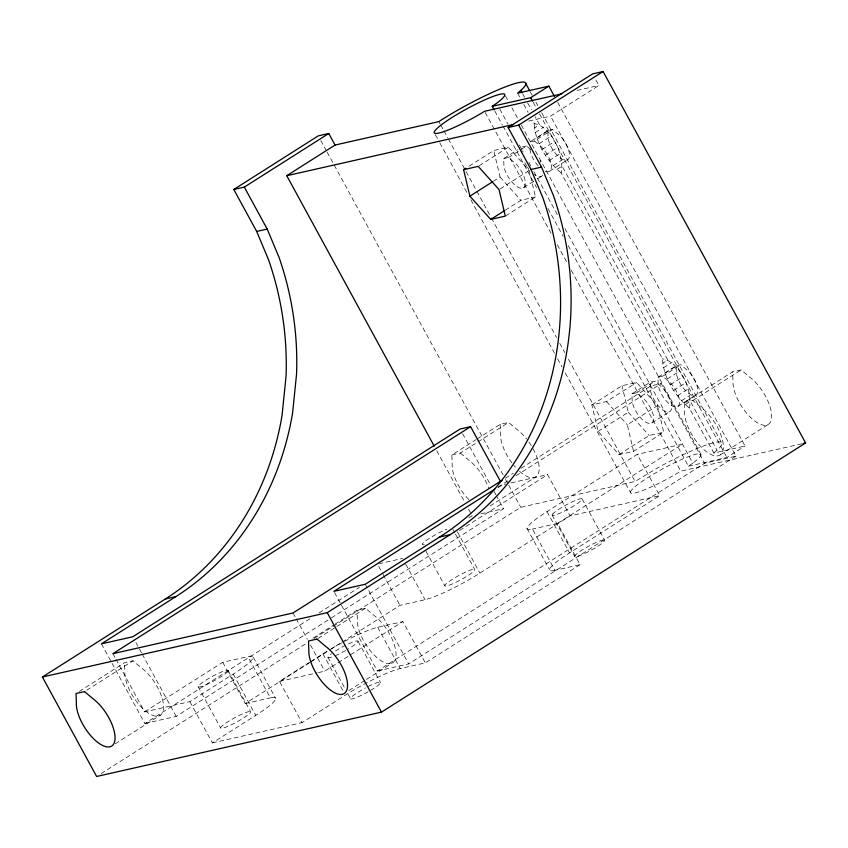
<?xml version="1.0" encoding="UTF-8"?>
<svg xmlns="http://www.w3.org/2000/svg" width="848" height="848" viewBox="0 0 848 848"><rect width="100%" height="100%" fill="white"/><g stroke="black" fill="none" stroke-linecap="round" stroke-linejoin="round"><path stroke-width="0.64" stroke-dasharray="4.24 3.18" d="M557.708 102.396L745.053 446.006L713.868 453.044L689.392 408.153C674.955 395.857 663.486 378.091 662.468 358.778L561.132 172.928C564.683 156.106 552.366 126.84 534.219 123.554L532.374 120.183M689.392 408.153C692.943 391.341 680.615 362.064 662.468 358.778M713.868 453.044L718.659 448.751A63.971 8.787 -28.6 0 0 655.843 468.923L635.078 481.463L567.354 357.262M568.213 245.644L688.47 466.199L692.816 463.114L563.708 226.299M469.198 166.113L493.769 150.52L508.344 147.223L529.194 170.459L535.47 196.98L505.313 216.113M528.707 121.063L550.585 116.112L598.889 85.468L595.731 79.691M561.132 172.928C547.575 161.597 537.42 145.517 534.452 127.984L539.551 124.751L535.183 116.727M479.311 165.657L508.344 147.223M535.247 132.511L543.738 127.115M503.701 158.576L508.408 157.505L513.294 161.618A16.61 7.155 57.6 0 1 525.357 182.458A16.61 7.155 57.6 0 1 514.694 184.864A16.61 7.155 57.6 0 1 503.871 163.749L503.701 158.576L517.577 149.767M547.84 130.56L529.682 142.082L534.399 141.012L552.546 129.5L557.433 133.602A16.61 7.155 57.6 0 1 569.496 154.442A16.61 7.155 57.6 0 1 558.832 156.848A16.61 7.155 57.6 0 1 548.009 135.733L547.84 130.56L552.546 129.5M536.858 138.001L547.479 131.26M508.408 157.505L520.153 150.054M521.223 149.375L526.555 145.994L531.442 150.107M539.127 143.736L551.062 136.157M541.999 149.524L554.369 141.669M493.335 181.292L500.044 177.041L493.769 150.52M545.381 155.195L557.316 147.626M500.161 188.881L529.194 170.459M549.165 160.59L559.797 153.838M553.246 165.519L561.736 160.134M523.651 187.684L533.254 181.589M537.526 178.875L541.798 176.172M549.631 171.19L567.778 159.678M557.009 169.367L562.118 166.134L667.8 359.976L662.701 363.22M505.26 210.187L520.895 200.266L535.47 196.98M79.341 691.406L124.55 662.723L133.03 660.804L141.828 668.203A29.892 12.89 57.6 0 1 163.537 705.706A29.892 12.89 57.6 0 1 144.34 710.041A29.892 12.89 57.6 0 1 124.868 672.029L124.55 662.723M468.849 499.652A29.892 12.89 57.6 0 1 452.185 464.301L451.867 454.984L476.025 439.656M477.117 438.967L500.172 424.329L508.652 422.421L517.45 429.819A29.892 12.89 57.6 0 1 526.597 438.946M86.729 690.198L133.03 660.804M451.867 454.984L460.358 453.065L476.82 442.624M477.912 441.925L508.652 422.421M591.872 404.888L622.019 385.745L636.594 382.459L657.444 405.683L663.719 432.204L633.573 451.337L618.987 454.634L598.137 431.409L591.872 404.888L606.447 401.592L636.594 382.459M663.496 367.735L671.987 362.34M631.951 393.801L636.657 392.741L641.544 396.853A16.61 7.155 57.6 0 1 653.607 417.682A16.61 7.155 57.6 0 1 642.943 420.099A16.61 7.155 57.6 0 1 632.12 398.973L631.951 393.801L650.098 382.289L654.804 381.218L659.691 385.331A16.61 7.155 57.6 0 1 671.754 406.171A16.61 7.155 57.6 0 1 661.09 408.577A16.61 7.155 57.6 0 1 650.268 387.462L650.098 382.289M657.942 377.307L662.648 376.247L667.535 380.36A16.61 7.155 57.6 0 1 679.598 401.189A16.61 7.155 57.6 0 1 668.934 403.595A16.61 7.155 57.6 0 1 658.112 382.48L657.942 377.307L676.089 365.795L680.796 364.725L685.682 368.838A16.61 7.155 57.6 0 1 697.745 389.677A16.61 7.155 57.6 0 1 687.081 392.083A16.61 7.155 57.6 0 1 676.259 370.968L676.089 365.795M665.108 373.226L675.729 366.484M636.657 392.741L654.804 381.218M662.648 376.247L680.796 364.725M505.408 478.198L513.231 473.226M521.054 468.266L650.713 385.967L661.228 383.593L704.656 463.241L735.99 456.171L550.585 116.112M667.376 378.961L679.312 371.392M498.126 487.112L508.185 480.731M516.008 475.77L661.228 383.593M144.637 711.854L222.727 662.299L247.86 656.617A45.559 6.265 -28.6 0 1 252.662 658.854L250.86 661.005A45.559 6.265 -28.6 0 1 233.253 674.096L189.878 701.635L144.637 711.854L116.017 659.373M497.861 487.674L502.323 484.844L506.086 483.996M670.249 384.748L682.619 376.904M598.137 431.409L628.294 412.266L622.019 385.745M101.431 643.844L144.86 723.492L311.311 617.853M319.124 612.892L359.34 587.367M468.817 517.884L472.177 515.764L467.746 507.634M115.254 743.813L160.463 715.118M489.974 505.991L536.074 476.735M673.63 390.43L685.566 382.851M459.627 530.435L547.564 474.626L570.057 515.891L659.702 495.645L637.198 454.38L547.034 511.598A45.559 6.265 -28.6 0 0 529.438 524.7L527.636 526.852A45.559 6.265 -28.6 0 0 532.438 529.088L554.942 570.354L580.074 564.673L557.571 523.407L532.438 529.088M633.573 451.337L627.297 424.816L657.444 405.683M677.414 395.815L688.046 389.073M144.86 723.492L176.183 716.412L330.349 618.574M331.473 617.863L503.511 508.683L496.578 495.985M681.495 400.754L689.996 395.359M651.9 422.919L670.047 411.397M677.891 406.425L696.038 394.903M312.933 638.194L333.879 624.902M334.981 624.202L357.04 610.21L365.52 608.292L374.318 615.69A29.892 12.89 57.6 0 1 396.016 653.193A29.892 12.89 57.6 0 1 376.819 657.529A29.892 12.89 57.6 0 1 357.347 619.517L357.04 610.21M684.357 402.471L692.837 400.553L701.635 407.952A29.892 12.89 57.6 0 1 723.333 445.465A29.892 12.89 57.6 0 1 704.137 449.8A29.892 12.89 57.6 0 1 684.665 411.789L684.357 402.471L732.651 371.816L741.131 369.908L749.929 377.296A29.892 12.89 57.6 0 1 771.627 414.81A29.892 12.89 57.6 0 1 752.441 419.145A29.892 12.89 57.6 0 1 732.969 381.134L732.651 371.816M101.092 773.63L307.58 642.583M314.269 638.332L520.757 507.295L635.406 481.388M685.269 404.602L690.367 401.358L717.016 450.246M318.106 638.385L335.744 627.181M336.847 626.481L365.52 608.292M692.837 400.553L741.131 369.908M618.987 454.634L649.144 435.501L663.719 432.204M580.074 564.673L425.346 662.871L400.214 668.553A45.559 6.265 -28.6 0 0 345.401 695.116L302.015 722.655L279.511 681.389L309.552 662.32M310.665 661.62L322.897 653.85A45.559 6.265 -28.6 0 1 328.144 650.607M222.727 662.299L245.22 703.564L309.785 662.585M310.898 661.885L328.706 650.575M329.819 649.875L340.949 642.805M342.062 642.095L399.949 605.366L425.081 599.684A45.559 6.265 -28.6 0 0 479.894 573.121L570.057 515.891M318.466 672.581L324.752 671.171L402.842 621.605L425.346 662.871M557.571 523.407L682.439 444.161L637.198 454.38M189.878 701.635L212.371 742.901L255.757 715.373A45.559 6.265 -28.6 0 0 270.353 697.883L247.86 656.617M341.468 605.186L377.339 670.98L704.656 463.241M348.835 690.601L365.371 680.096M366.474 679.396L392.942 662.606M720.259 454.878L768.553 424.223M554.942 570.354A45.559 6.265 -28.6 0 1 569.538 552.864L659.702 495.645M688.47 466.199L726.895 457.517L745.053 446.006M377.339 670.98L408.672 663.899L735.99 456.171M801.742 443.822L680.774 471.149L677.849 472.94A40.142 5.523 -28.6 0 1 630.361 492.328L564.545 371.594M577.053 90.397L598.889 85.468M526.555 145.994L521.849 147.054L522.018 152.227M511.121 482.862L547.564 474.626M480.943 513.782L503.511 508.683M378.706 563.814L402.588 558.419M331.441 648.656A45.559 6.265 -28.6 0 1 377.71 627.287L402.842 621.605M279.511 681.389L317.216 672.867M245.22 703.564L270.353 697.883M212.371 742.901L302.015 722.655M534.399 141.012L539.286 145.125A16.61 7.155 57.6 0 1 551.126 164.183A16.61 7.155 57.6 0 1 543.759 170.586M460.358 453.065L469.145 460.464A29.892 12.89 57.6 0 1 488.777 488.395M500.044 177.041L520.895 200.266M628.294 412.266L649.144 435.501M606.447 401.592L627.297 424.816M530.254 91.807L532.152 95.283M535.957 102.258L537.855 105.735M541.649 112.699L722.03 443.536M533.233 102.301L536.392 108.109M539.561 113.908L726.895 457.517M522.686 93.821L524.562 97.266M527.689 102.99L531.431 109.858M517.662 93.185L520.725 98.813M523.799 104.431L528.092 112.307M505.482 96.004L508.016 100.647M511.821 107.611L518.149 119.218M521.308 125.027L701.052 454.698M499.779 109.053L508.016 124.147M519.4 145.04L523.205 152.004M528.898 162.456L530.795 165.943M533.964 171.741L558.641 217.014M494.797 110.982L502.398 124.91M503.023 126.076L536.572 187.599M547.967 208.491L563.157 236.359M485.204 112.445L551.02 233.179M557.348 244.786L566.846 262.191M571.276 270.321L680.774 471.149M438.872 121.603L440.133 123.925M440.769 125.091L443.303 129.733M443.939 130.899L447.733 137.864M448.369 139.019L476.216 190.1M476.852 191.256L490.769 216.802M491.405 217.957L556.595 337.525M559.754 343.323L564.821 352.62M435.427 134.79L439.222 141.754M439.858 142.909L467.704 193.991M470.873 199.789L554.412 353.022M557.581 358.831L562.012 366.951M582.184 499.059L604.688 540.324A17.087 2.353 -28.6 0 1 582.141 554.634A17.087 2.353 -28.6 0 1 582.11 550.034A17.087 2.353 -28.6 0 1 604.688 540.324M552.101 515.065L574.605 556.33M547.034 511.598L569.538 552.864M320.788 140.514L326.48 150.965M327.116 152.121L503.044 474.795M505.567 479.438L508.1 484.081M508.736 485.236L520.757 507.295M527.032 528.41L549.536 569.676M462.595 433.646L490.918 485.597M494.066 491.363L495.953 494.829M436.741 450.765L464.577 501.836M457.401 531.855L479.894 573.121M452.959 529.534L454.835 532.968M455.461 534.123L474.827 569.655A17.087 2.353 -28.6 0 1 452.291 583.965A17.087 2.353 -28.6 0 1 452.249 579.364A17.087 2.353 -28.6 0 1 474.827 569.655M426.003 551.274L444.744 585.661M405.704 564.153L425.081 599.684M378.706 566.39L382.448 573.269M383.073 574.414L399.949 605.366M365.244 584.251L408.672 663.899M377.71 627.287L400.214 668.553M334.536 592.487L340.832 604.03M358.047 641.311L380.54 682.576M327.964 657.317L345.465 689.413M347.966 694.003L350.468 698.582M322.897 653.85L343.525 691.682M293.026 612.977L295.517 617.545M296.143 618.68L307.336 639.222M310.442 644.925L324.752 671.171M253.255 657.295L275.759 698.561M233.253 674.096L255.757 715.373M228.186 670.641L250.69 711.907A17.087 2.353 -28.6 0 1 228.144 726.217A17.087 2.353 -28.6 0 1 228.112 721.616A17.087 2.353 -28.6 0 1 250.69 711.907M198.103 686.647L220.607 727.913M135.913 642.54L141.574 652.928M142.199 654.084L176.183 716.412M112.911 653.66L115.402 658.228M534.219 123.554L534.452 127.984M500.172 424.329L500.49 433.646A29.892 12.89 57.6 0 0 512.277 463.337M335.469 651.01A17.087 2.353 -28.6 0 1 356.626 640.929A17.087 2.353 -28.6 0 1 348.168 649.07M345.634 650.533A17.087 2.353 -28.6 0 1 335.501 655.61M331.494 657.147A17.087 2.353 -28.6 0 1 331.473 653.734M368.096 686.573A17.087 2.353 -28.6 0 1 380.487 682.375A17.087 2.353 -28.6 0 1 370.671 690.336M368.138 691.798A17.087 2.353 -28.6 0 1 350.521 698.784A17.087 2.353 -28.6 0 1 365.477 687.929M630.361 492.328A40.142 5.523 -28.6 0 1 677.753 461.217A40.142 5.523 -28.6 0 1 692.816 463.114M542.678 175.239A16.61 7.155 57.6 0 1 534.081 174.359M528.569 168.731A16.61 7.155 57.6 0 1 527.445 167.173M526.915 166.367A16.61 7.155 57.6 0 1 524.181 161.353M540.091 160.579A16.61 7.155 57.6 0 1 540.96 162.265M424.276 544.649A17.087 2.353 -28.6 0 1 427.604 539.508A17.087 2.353 -28.6 0 1 446.938 529.216M533.021 448.666A29.892 12.89 57.6 0 1 537.664 475.06A29.892 12.89 57.6 0 1 518.828 470.64M515.489 467.227A29.892 12.89 57.6 0 1 513.856 465.34M528.898 442.041A29.892 12.89 57.6 0 1 532.396 447.543M538.194 165.911A16.61 7.155 57.6 0 1 529.862 147.255M227.964 671.224L227.296 672.029A17.087 2.353 -28.6 0 1 202.227 686.286A17.087 2.353 -28.6 0 1 208.809 678.4A17.087 2.353 -28.6 0 1 227.964 671.224M553.002 513.676L552.324 514.482A17.087 2.353 -28.6 0 0 571.478 507.305A17.087 2.353 -28.6 0 0 578.071 499.419A17.087 2.353 -28.6 0 0 553.002 513.676"/><path stroke-width="1.27" d="M554.539 96.587L548.847 86.146L517.662 93.185L522.463 88.892A63.971 8.787 -28.6 0 0 505.641 86.772A63.971 8.787 -28.6 0 0 441.278 120.034L438.872 121.603L335.066 145.05L286.772 175.706L434.208 446.122M494.172 109.827L492.264 106.339L496.621 103.255A40.142 5.523 -28.6 0 0 481.547 101.357A40.142 5.523 -28.6 0 0 434.165 132.468A40.142 5.523 -28.6 0 0 481.643 113.081L484.568 111.289L561.63 93.874M494.776 489.232L333.911 591.332L365.244 584.251L439.646 537.038A285.808 254.877 77.3 0 0 542.911 197.891L531.018 169.473L508.132 127.507L592.582 73.914L603.098 71.529L805.6 442.953L381.473 712.129L96.63 776.471L42.4 677.011L165.318 599.006A285.808 254.877 77.3 0 0 282.045 415.509L286.03 376.597A285.808 254.877 77.3 0 0 268.583 259.859L256.69 231.44L233.804 189.475L318.254 135.871L328.77 133.496L335.066 145.05M233.804 189.475L244.319 187.101L328.77 133.496M492.264 106.339L530.7 97.658L548.847 86.146M508.132 127.507L518.647 125.133L603.098 71.529M463.612 169.653L478.198 166.367L499.048 189.592L505.313 216.113L490.738 219.409L469.887 196.174L463.612 169.653L465.849 168.243M469.887 196.174L492.222 182.002M490.738 219.409L504.136 210.898M244.319 187.101L267.205 229.066L279.098 257.485A285.808 254.877 77.3 0 1 296.546 374.222L292.56 413.135A285.808 254.877 77.3 0 1 175.833 596.621L101.431 643.844L132.765 636.763L460.082 429.035L470.598 426.661L500.458 481.42M470.598 426.661L112.911 653.66L293.026 612.977L502.048 480.318M42.4 677.011L327.243 612.669L450.161 534.664A285.808 254.877 77.3 0 0 553.426 195.517L541.533 167.098L518.647 125.133M286.772 175.706L513.263 124.55M256.69 231.44L267.205 229.066M531.018 169.473L541.533 167.098M803.024 443.525L805.6 442.953M165.318 599.006L175.833 596.621M439.646 537.038L450.161 534.664M525.824 83.676L529.629 90.641M530.7 97.658L532.597 101.145M520.82 90.386L522.061 92.676M327.243 612.669L381.473 712.129M84.524 691.597L76.034 693.505L76.352 702.822A29.892 12.89 57.6 0 0 95.824 740.834A29.892 12.89 57.6 0 0 115.021 736.499A29.892 12.89 57.6 0 0 93.312 698.996L84.524 691.597M317.004 639.085L308.524 640.993L308.831 650.31A29.892 12.89 57.6 0 0 328.303 688.322A29.892 12.89 57.6 0 0 347.5 683.986A29.892 12.89 57.6 0 0 325.802 646.473L317.004 639.085"/></g></svg>
